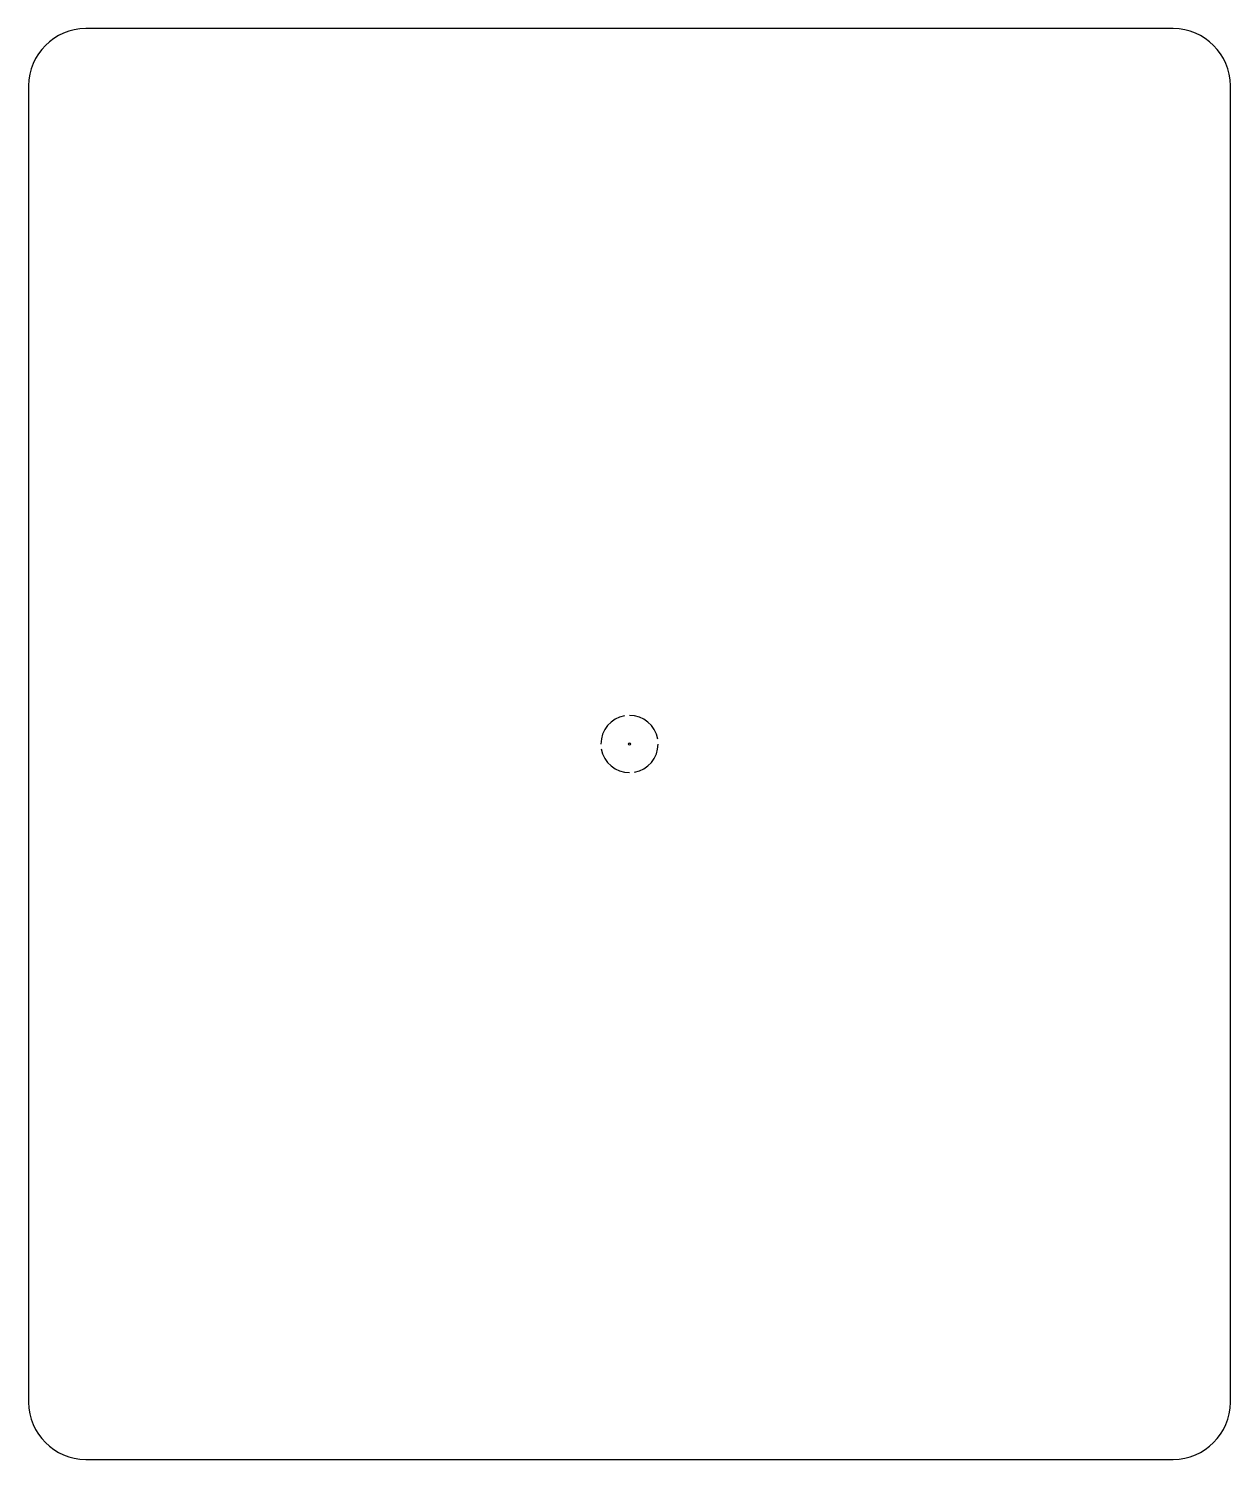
# Model space of a CAD drawing. Header units: millimetres. Extents: x -105 to 105, y 0 to 250.
import ezdxf

# ---------------------------------------------------------------- set-up
doc = ezdxf.new("R2010")
doc.units = ezdxf.units.MM
doc.layers.add('Sketch', color=7, linetype='CONTINUOUS')
doc.layers.add('Sketch001', color=7, linetype='CONTINUOUS')

msp = doc.modelspace()

# ---------------------------------------------------------------- linework, layer by layer
at = {"layer": 'Sketch'}
for p, q in [((95, 250), (-95, 250)), ((-105, 240), (-105, 10)), ((105, 10), (105, 240)), ((-95, 0), (95, 0))]:
    msp.add_line(p, q, dxfattribs=at)
for centre, start, end in [((-95, 240), 90, 180), ((95, 240), 0, 90), ((-95, 10), 180, -90), ((95, 10), -90, 0)]:
    msp.add_arc(centre, 10, start, end, dxfattribs=at)
at = {"layer": 'Sketch001'}
msp.add_circle((0, 125), 0.2, dxfattribs=at)
for start, end in [(10, 90), (100, 180), (-80, 0), (-170, -90)]:
    msp.add_arc((0, 125), 5, start, end, dxfattribs=at)

doc.saveas('drawing.dxf')
